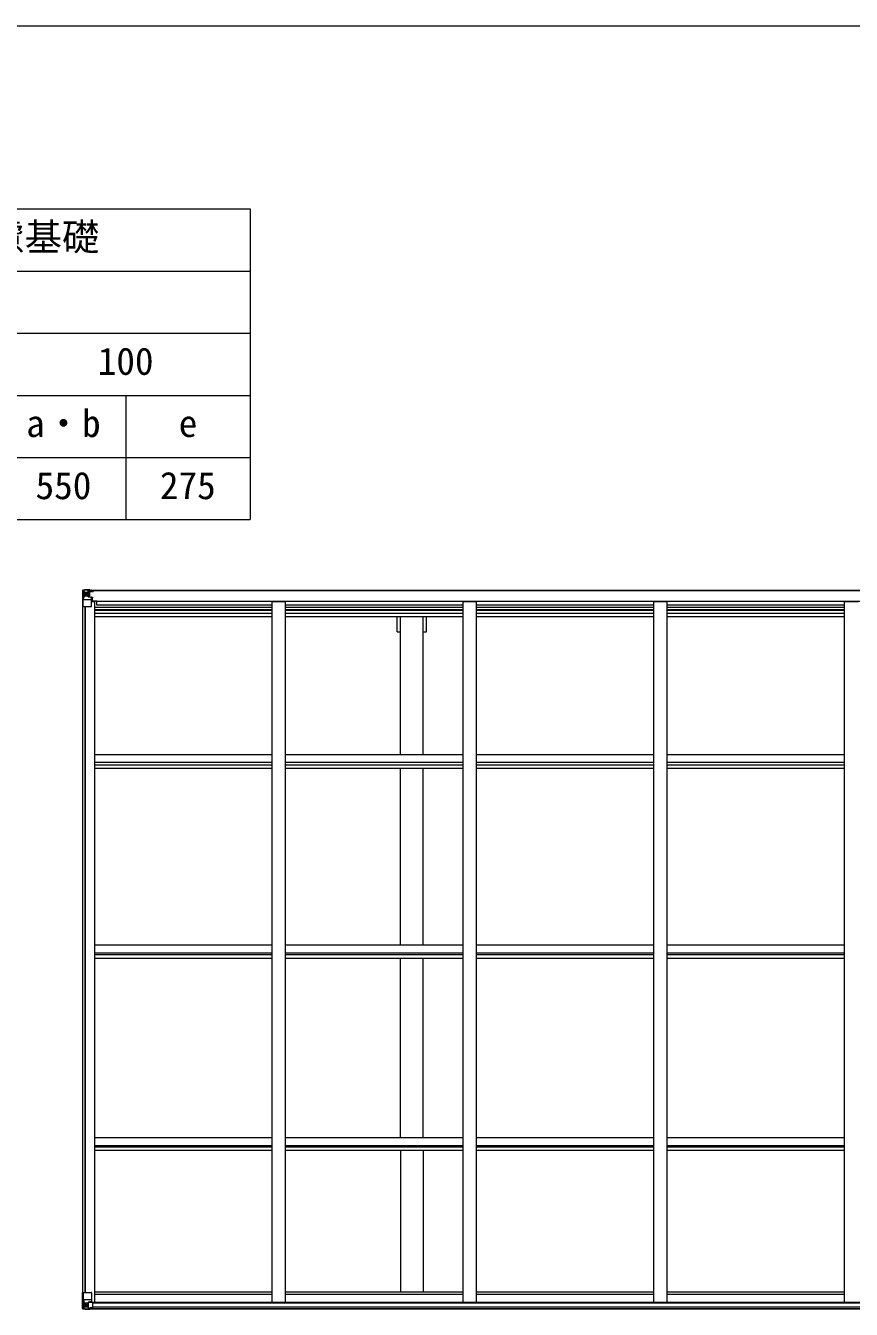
# Model space of a CAD drawing. Units: millimetres at full size, with parts at other scales. Extents: x -9783 to 9892, y -6828 to 6752.
# Drawn here: x -3215 to -116, y 1933 to 6752 of the extents above; entities that cross this region are included whole.
import ezdxf
from ezdxf.enums import TextEntityAlignment as Align

# ---------------------------------------------------------------- set-up
doc = ezdxf.new("R2010")
doc.units = ezdxf.units.MM
doc.header["$LTSCALE"] = 35
for name, color, linetype, lineweight in [('0-1_本体', 4, 'Continuous', 9), ('0-2_部品', 7, 'Continuous', 9), ('1-0_FRAME', 7, 'Continuous', 18), ('F-0_240', 7, 'Continuous', 9)]:
    doc.layers.add(name, color=color, linetype=linetype, lineweight=lineweight)
doc.styles.add('ＭＳ ゴシック', font='')
doc.styles.get('ＭＳ ゴシック').set_extended_font_data('MS Gothic')

msp = doc.modelspace()

# ---------------------------------------------------------------- linework, layer by layer
at = {"layer": '0-1_本体'}
for p, q in [((2741.26, 4631.91), (-2978.74, 4631.91)), ((2741.26, 4629.85), (-2978.74, 4629.85)), ((-2968.24, 4589.62), (-2955.24, 4589.62)), ((-2955.24, 1959.7), (-2955.24, 4589.62)), ((-2289.24, 4589.62), (-2239.24, 4589.62)), ((-2289.24, 1959.7), (-2289.24, 4589.62)), ((-2239.24, 1959.7), (-2239.24, 4589.62)), ((-1573.24, 4589.62), (-1523.24, 4589.62)), ((-1573.24, 1959.7), (-1573.24, 4589.62)), ((-1523.24, 1959.7), (-1523.24, 4589.62)), ((-857.24, 4589.62), (-807.24, 4589.62)), ((-857.24, 1959.7), (-857.24, 4589.62)), ((-807.24, 1959.7), (-807.24, 4589.62)), ((-141.24, 4589.62), (-91.24, 4589.62)), ((-141.24, 1959.7), (-141.24, 4589.62)), ((-3000.24, 1996.05), (-3000.24, 4571.14)), ((-2991.24, 1996.05), (-2991.24, 4571.14)), ((-2990.54, 1996.05), (-2990.54, 4571.14)), ((-2289.24, 4567.21), (-2955.24, 4567.21)), ((-2955.24, 4560.14), (-2289.24, 4560.14)), ((-2289.24, 4556.35), (-2955.24, 4556.35)), ((-2289.24, 4545.01), (-2955.24, 4545.01)), ((-2289.24, 4532.18), (-2955.24, 4532.18)), ((-2289.24, 4576.58), (-2947.74, 4576.58)), ((-1573.24, 4576.58), (-2239.24, 4576.58)), ((-1573.24, 4567.21), (-2239.24, 4567.21)), ((-2239.24, 4560.14), (-1573.24, 4560.14)), ((-1573.24, 4556.35), (-2239.24, 4556.35)), ((-1573.24, 4545.01), (-2239.24, 4545.01)), ((-1573.24, 4532.18), (-2239.24, 4532.18)), ((-1821.24, 4475.91), (-1821.24, 4532.18)), ((-1808.74, 4014.61), (-1808.74, 4532.18)), ((-1723.74, 4014.61), (-1723.74, 4532.18)), ((-857.24, 4576.58), (-1523.24, 4576.58)), ((-857.24, 4567.21), (-1523.24, 4567.21)), ((-1523.24, 4560.14), (-857.24, 4560.14)), ((-857.24, 4556.35), (-1523.24, 4556.35)), ((-857.24, 4545.01), (-1523.24, 4545.01)), ((-857.24, 4532.18), (-1523.24, 4532.18)), ((-141.24, 4576.58), (-807.24, 4576.58)), ((-141.24, 4567.21), (-807.24, 4567.21)), ((-807.24, 4560.14), (-141.24, 4560.14)), ((-141.24, 4556.35), (-807.24, 4556.35)), ((-141.24, 4545.01), (-807.24, 4545.01)), ((-141.24, 4532.18), (-807.24, 4532.18)), ((-1821.24, 4475.91), (-1808.74, 4475.91)), ((-2289.24, 4014.61), (-2955.24, 4014.61)), ((-1573.24, 4014.61), (-2239.24, 4014.61)), ((-857.24, 4014.61), (-1523.24, 4014.61)), ((-141.24, 4014.61), (-807.24, 4014.61)), ((-2289.24, 3985.65), (-2955.24, 3985.65)), ((-2289.24, 3975.49), (-2955.24, 3975.49)), ((-2289.24, 3962.66), (-2955.24, 3962.66)), ((-1573.24, 3985.65), (-2239.24, 3985.65)), ((-1573.24, 3975.49), (-2239.24, 3975.49)), ((-1573.24, 3962.66), (-2239.24, 3962.66)), ((-1808.74, 3299.83), (-1808.74, 3962.66)), ((-1723.74, 3299.83), (-1723.74, 3962.66)), ((-857.24, 3985.65), (-1523.24, 3985.65)), ((-857.24, 3975.49), (-1523.24, 3975.49)), ((-857.24, 3962.66), (-1523.24, 3962.66)), ((-141.24, 3985.65), (-807.24, 3985.65)), ((-141.24, 3975.49), (-807.24, 3975.49)), ((-141.24, 3962.66), (-807.24, 3962.66)), ((-2289.24, 3299.83), (-2955.24, 3299.83)), ((-1573.24, 3299.83), (-2239.24, 3299.83)), ((-857.24, 3299.83), (-1523.24, 3299.83)), ((-141.24, 3299.83), (-807.24, 3299.83)), ((-2289.24, 3270.39), (-2955.24, 3270.39)), ((-2289.24, 3263.24), (-2955.24, 3263.24)), ((-2289.24, 3250.29), (-2955.24, 3250.29)), ((-1573.24, 3270.39), (-2239.24, 3270.39)), ((-1573.24, 3263.24), (-2239.24, 3263.24)), ((-1573.24, 3250.29), (-2239.24, 3250.29)), ((-1808.74, 2575.92), (-1808.74, 3250.29)), ((-1723.74, 2575.92), (-1723.74, 3250.29)), ((-857.24, 3270.39), (-1523.24, 3270.39)), ((-857.24, 3263.24), (-1523.24, 3263.24)), ((-857.24, 3250.29), (-1523.24, 3250.29)), ((-141.24, 3270.39), (-807.24, 3270.39)), ((-141.24, 3263.24), (-807.24, 3263.24)), ((-141.24, 3250.29), (-807.24, 3250.29)), ((-2289.24, 2575.92), (-2955.24, 2575.92)), ((-1573.24, 2575.92), (-2239.24, 2575.92)), ((-857.24, 2575.92), (-1523.24, 2575.92)), ((-141.24, 2575.92), (-807.24, 2575.92)), ((-2289.24, 2546.16), (-2955.24, 2546.16)), ((-2289.24, 2541.87), (-2955.24, 2541.87)), ((-2289.24, 2528.85), (-2955.24, 2528.85)), ((-1573.24, 2546.16), (-2239.24, 2546.16)), ((-1573.24, 2541.87), (-2239.24, 2541.87)), ((-1573.24, 2528.85), (-2239.24, 2528.85)), ((-1808.74, 2528.85), (-1808.74, 1996.94)), ((-1723.74, 2528.85), (-1723.74, 1996.94)), ((-857.24, 2546.16), (-1523.24, 2546.16)), ((-857.24, 2541.87), (-1523.24, 2541.87)), ((-857.24, 2528.85), (-1523.24, 2528.85)), ((-141.24, 2546.16), (-807.24, 2546.16)), ((-141.24, 2541.87), (-807.24, 2541.87)), ((-141.24, 2528.85), (-807.24, 2528.85)), ((-2289.24, 1987.81), (-2955.82, 1987.81)), ((-2289.24, 1996.94), (-2955.55, 1996.94)), ((-1573.24, 1996.94), (-2239.24, 1996.94)), ((-1573.24, 1987.81), (-2239.24, 1987.81)), ((-857.24, 1996.94), (-1523.24, 1996.94)), ((-857.24, 1987.81), (-1523.24, 1987.81)), ((-141.24, 1996.94), (-807.24, 1996.94)), ((-141.24, 1987.81), (-807.24, 1987.81)), ((-2973.74, 1935.2), (2741.26, 1935.2)), ((-2973.74, 1934.25), (2741.26, 1934.25)), ((-2964.27, 1959.7), (2731.8, 1959.7)), ((-2963.74, 1957.34), (2731.26, 1957.34)), ((-2963.74, 1941.69), (2731.26, 1941.69))]:
    msp.add_line(p, q, dxfattribs=at)
for points in [[(-2947.74, 4576.58), (-2947.74, 4591.65), (2715.26, 4591.65)], [(-1723.74, 4475.91), (-1711.24, 4475.91), (-1711.24, 4532.18)]]:
    msp.add_lwpolyline(points, dxfattribs=at)
at = {"layer": '0-2_部品'}
for p, q in [((-3002.24, 4631.85), (-3002.24, 4631.81)), ((-3001.3, 4632.86), (-3001.3, 4632.86)), ((-3001.3, 4632.81), (-3001.3, 4632.85)), ((-2992.33, 4633.24), (-3000.25, 4632.77)), ((-2999.39, 4631.8), (-2999.39, 4631.73)), ((-2999.39, 4571.14), (-2999.39, 4631.73)), ((-2995.42, 4628.35), (-2998.16, 4632.02)), ((-2980.24, 4634.03), (-2992.24, 4633.25)), ((-2973.74, 4634.54), (-2980.24, 4634.14)), ((-2980.24, 4608.05), (-2980.24, 4634.14)), ((-2980.24, 4633.26), (-2973.74, 4633.66)), ((-2978.74, 4628.44), (-2980.24, 4628.44)), ((-2973.74, 4632.73), (-2978.74, 4632.64)), ((-2978.24, 4628.08), (-2978.74, 4628.08)), ((-2978.63, 4626.78), (-2974.74, 4626.78)), ((-2978.24, 4629.1), (-2978.24, 4627.15)), ((-2970.24, 4629.1), (-2978.24, 4629.1)), ((-2970.24, 4629.08), (-2978.24, 4629.08)), ((-2968.24, 4627.24), (-2978.24, 4627.15)), ((-2978.24, 4626.98), (-2978.24, 4627.15)), ((-2978.24, 4627.15), (-2978.24, 4627.15)), ((-2974.74, 4607.04), (-2974.74, 4627.01)), ((-2973.74, 4633.66), (-2973.74, 4634.54)), ((-2973.74, 4633.14), (-2973.74, 4633.66)), ((-2973.74, 4633.14), (-2973.74, 4632.73)), ((-2973.74, 4632.73), (-2973.74, 4631.91)), ((-2968.74, 4632.34), (-2968.74, 4631.91)), ((-2968.44, 4632.34), (-2968.74, 4632.34)), ((-2968.44, 4632.34), (-2966.75, 4631.91)), ((-2968.24, 4628.84), (-2963.24, 4628.84)), ((-2968.24, 4627.24), (-2968.24, 4628.84)), ((-2963.24, 4629.85), (-2963.24, 4628.84)), ((-2963.24, 4628.84), (-2962.24, 4628.84)), ((-2962.24, 4628.84), (-2962.24, 4629.85)), ((-2962.24, 4628.84), (-2962.24, 4627.28)), ((-2962.24, 4627.16), (-2962.24, 4627.28)), ((-2998.85, 4598.03), (-2994.71, 4610.11)), ((-2998.85, 4598.03), (-2992.24, 4597.81)), ((-2994.57, 4624.85), (-2992.24, 4624.9)), ((-2994.57, 4611.37), (-2994.57, 4624.85)), ((-2992.24, 4611.34), (-2994.57, 4611.37)), ((-2992.24, 4624.9), (-2980.24, 4624.9)), ((-2992.24, 4611.34), (-2980.24, 4611.34)), ((-2992.24, 4611.34), (-2992.24, 4611.34)), ((-2992.24, 4597.81), (-2968.24, 4597.81)), ((-2986.76, 4617.7), (-2986.76, 4616.74)), ((-2981.24, 4624.9), (-2980.24, 4624.9)), ((-2978.74, 4624.9), (-2980.24, 4624.9)), ((-2978.74, 4611.34), (-2980.24, 4611.34)), ((-2979.41, 4607.79), (-2969.06, 4606.13)), ((-2979.41, 4607.15), (-2979.41, 4607.79)), ((-2969.06, 4605.5), (-2979.41, 4607.15)), ((-2974.74, 4623.15), (-2978.74, 4623.15)), ((-2974.74, 4614.94), (-2978.74, 4614.94)), ((-2969.06, 4606.13), (-2969.06, 4605.5)), ((-2968.79, 4606.06), (-2964.74, 4606.02)), ((-2968.24, 4572.14), (-2968.24, 4605.24)), ((-2963.74, 4594.14), (-2968.24, 4594.14)), ((-2947.74, 4590.83), (-2968.24, 4590.83)), ((-2963.74, 4606.01), (-2964.74, 4606.02)), ((-2964.74, 4604.29), (-2963.74, 4604.29)), ((-2963.74, 4590.83), (-2963.74, 4606.01)), ((-2999.39, 4571.14), (-2969.24, 4571.14)), ((-3002.24, 1996.05), (-2969.24, 1996.05)), ((-3002.24, 1935.34), (-3002.24, 1996.05)), ((-2999.39, 1996.05), (-2999.39, 1935.46)), ((-2968.24, 1995.05), (-2968.24, 1961.95)), ((-3001.3, 1934.38), (-3001.3, 1934.34)), ((-2992.33, 1933.95), (-3000.25, 1934.42)), ((-2999.39, 1935.39), (-2999.39, 1935.46)), ((-2998.85, 1969.17), (-2992.24, 1969.38)), ((-2998.85, 1969.17), (-2994.71, 1957.08)), ((-2995.42, 1938.84), (-2998.16, 1935.17)), ((-2992.24, 1955.85), (-2994.57, 1955.82)), ((-2994.57, 1955.82), (-2994.57, 1942.35)), ((-2994.57, 1942.35), (-2992.24, 1942.29)), ((-2992.24, 1969.38), (-2968.24, 1969.38)), ((-2992.24, 1955.85), (-2992.24, 1955.85)), ((-2980.24, 1955.85), (-2992.24, 1955.85)), ((-2992.24, 1942.29), (-2980.24, 1942.29)), ((-2980.24, 1933.16), (-2992.24, 1933.95)), ((-2987.72, 1949.49), (-2987.72, 1950.45)), ((-2980.24, 1959.83), (-2973.74, 1959.83)), ((-2980.24, 1959.83), (-2980.24, 1933.05)), ((-2969.06, 1961.69), (-2979.41, 1960.04)), ((-2979.41, 1960.04), (-2979.41, 1959.83)), ((-2976.71, 1959.83), (-2969.06, 1961.06)), ((-2973.74, 1959.83), (-2964.74, 1959.8)), ((-2973.74, 1932.65), (-2973.74, 1938.59)), ((-2964.74, 1938.02), (-2973.74, 1937.97)), ((-2969.06, 1961.06), (-2969.06, 1961.69)), ((-2963.74, 1958.89), (-2963.74, 1938.74))]:
    msp.add_line(p, q, dxfattribs=at)
for points in [[(-3002.24, 4631.81), (-3002.24, 4571.14), (-2999.39, 4571.14)], [(-3001.3, 4632.86), (-2992.24, 4633.41), (-2980.24, 4634.14)], [(-2973.74, 4633.14), (-2978.74, 4633.14), (-2978.74, 4607.68)], [(-2978.24, 4628.08), (-2970.24, 4628.08), (-2970.24, 4629.85)], [(-2963.24, 4627.11), (-2978.24, 4626.98), (-2978.24, 4626.98)], [(-2968.24, 4627.24), (-2968.24, 4627.23), (-2962.24, 4627.28)], [(-2988.68, 4618.66), (-2989.64, 4618.66), (-2989.64, 4619.62), (-2988.68, 4619.62)], [(-2987.72, 4620.58), (-2987.72, 4621.54), (-2986.76, 4621.54), (-2986.76, 4620.58)], [(-2986.76, 4616.74), (-2987.72, 4616.74), (-2987.72, 4617.7)], [(-2985.8, 4619.62), (-2984.84, 4619.62), (-2984.84, 4618.66), (-2985.8, 4618.66)], [(-2964.74, 4606.02), (-2964.74, 4604.29), (-2968.24, 4604.27)], [(-3001.3, 1934.34), (-2992.24, 1933.78), (-2973.74, 1932.65)], [(-2988.68, 1947.57), (-2989.64, 1947.57), (-2989.64, 1948.53), (-2988.68, 1948.53)], [(-2987.72, 1950.45), (-2986.76, 1950.45), (-2986.76, 1949.49)], [(-2986.76, 1946.61), (-2986.76, 1945.65), (-2987.72, 1945.65), (-2987.72, 1946.61)], [(-2985.8, 1948.53), (-2984.84, 1948.53), (-2984.84, 1947.57), (-2985.8, 1947.57)], [(-2963.74, 1938.74), (-2963.75, 1938.63), (-2973.74, 1938.59)]]:
    msp.add_lwpolyline(points, dxfattribs=at)
for centre in [(-2987.24, 4619.14), (-2987.24, 1948.05)]:
    msp.add_circle(centre, 5.3, dxfattribs=at)
for centre, radius, start, end in [((-3001.24, 4631.86), 1, 93.50017, 180.00079), ((-3001.24, 4631.85), 0.999, 93.4424, 179.95083), ((-3001.24, 4631.81), 0.999, 93.4424, 179.95083), ((-3000.08, 4645.46), 12.7, 269.24466, 275.10311), ((-2998.11, 4631.85), 1.28, 131.17831, 182.45895), ((-2978.24, 4629.6), 0.5, 179.99802, 269.99691), ((-2978.24, 4629.58), 0.5, 180.00109, 270.00109), ((-2978.24, 4626.65), 0.5, 90.52895, 180.04464), ((-2978.22, 4626.47), 0.513, 91.88028, 181.04707), ((-2963.1, 4634.8), 7.69, 268.96999, 276.43426), ((-2988.68, 4620.58), 0.96, 270, 0), ((-2988.68, 4617.7), 0.96, 0, 90), ((-2985.8, 4620.58), 0.96, 180, 270), ((-2985.8, 4617.7), 0.96, 90, 180), ((-2979.3, 4608.72), 0.937, 182.32209, 263.26766), ((-2979.3, 4608.08), 0.937, 182.32209, 263.26766), ((-2969.17, 4605.2), 0.937, 2.32209, 83.26766), ((-2969.17, 4604.57), 0.937, 2.32209, 83.26766), ((-2969.24, 4572.14), 1, 270, 0), ((-2969.24, 1995.05), 1, 0, 90), ((-3001.24, 1935.38), 0.999, 180.04917, 266.5576), ((-3001.24, 1935.34), 0.999, 180.04917, 266.5576), ((-3001.24, 1935.33), 1, 179.99921, 266.49983), ((-3000.08, 1921.73), 12.7, 84.89689, 90.75534), ((-2998.11, 1935.34), 1.28, 177.54105, 228.82169), ((-2988.68, 1949.49), 0.96, 270, 0), ((-2988.68, 1946.61), 0.96, 0, 90), ((-2985.8, 1949.49), 0.96, 180, 270), ((-2985.8, 1946.61), 0.96, 90, 180), ((-2979.3, 1959.11), 0.937, 96.73234, 129.06602), ((-2969.17, 1962.62), 0.937, 276.73234, 357.67791), ((-2969.17, 1961.99), 0.937, 276.73234, 357.67791)]:
    msp.add_arc(centre, radius, start, end, dxfattribs=at)
for centre, major_axis, ratio, start_param, end_param in [((-2800.3, 4645.17), (201, 12.36), 0.060933, 3.1373463, 3.1378449), ((-2999.3, 4632.93), (2, 0.12), 0.060933, 3.1378449, 4.2119296), ((-2999.11, 4629.84), (-0.02, 3), 0.466854, 5.5234897, 6.1575023), ((-2997.44, 4624.77), (0.03, 5), 0.573921, 4.7320603, 5.5159136), ((-2998.13, 4600.37), (0.85, 2.32), 0.403757, 2.3087461, 3.2744049), ((-2995.97, 4611.4), (0, 3), 0.468246, 4.2703918, 4.7058971), ((-3073.99, 4624.9), (81.75, 0), 0.061163, 0, 0.0007725), ((-2999.3, 1934.26), (2, -0.12), 0.060933, 2.0712557, 3.1453404), ((-2800.3, 1922.03), (201, -12.36), 0.060933, 3.1453404, 3.145839), ((-2998.13, 1966.82), (0.85, -2.32), 0.403757, 3.0087805, 3.9744392), ((-2999.11, 1937.36), (-0.02, -3), 0.466854, 0.125683, 0.7596956), ((-2997.44, 1942.43), (0.03, -5), 0.573921, 0.7672717, 1.551125), ((-2995.97, 1955.8), (0, -3), 0.468246, 1.5772882, 2.0127935), ((-3073.99, 1942.29), (81.75, 0), 0.061163, 6.2824128, 6.2831853), ((-2964.74, 1958.9), (1, -0.021), 0.906239, 0.0187047, 1.589501), ((-2964.74, 1938.73), (1, 0.012), 0.707053, 4.7036637, 6.124411)]:
    msp.add_ellipse(centre, major_axis=major_axis, ratio=ratio, start_param=start_param, end_param=end_param, dxfattribs=at)
at = {"layer": '1-0_FRAME'}
for p, q in [((-9138.76, 6064.02), (-2372.1, 6064.02)), ((-7972.1, 5830.68), (-2372.1, 5830.68)), ((-7972.1, 5597.35), (-2372.1, 5597.35)), ((-7972.1, 5364.02), (-2372.1, 5364.02)), ((-2838.76, 5364.02), (-2838.76, 4897.35))]:
    msp.add_line(p, q, dxfattribs=at)
for points in [[(-2372.1, 6064.02), (-2372.1, 5364.02), (-2372.1, 4897.35)], [(-9138.76, 5130.68), (-7972.1, 5130.68), (-2372.1, 5130.68)], [(-9138.76, 4897.35), (-8555.43, 4897.35), (-5172.1, 4897.35), (-3305.43, 4897.35), (-2372.1, 4897.35)]]:
    msp.add_lwpolyline(points, dxfattribs=at)
at = {"layer": 'F-0_240', "color": 5}
msp.add_line((-9783.03, 6751.9), (9396.97, 6751.9), dxfattribs=at)

# ---------------------------------------------------------------- texts
at = {"layer": '1-0_FRAME', "style": 'ＭＳ ゴシック'}
for s, p in [('土間コンクリート考慮基礎', (-4617.93, 5876.86)), ('100', (-2944.49, 5410.2)), ('a・b', (-3213.07, 5176.86)), ('e', (-2640.67, 5176.86)), ('550', (-3177.83, 4943.53)), ('275', (-2711.16, 4943.53))]:
    msp.add_text(s, height=102.6, dxfattribs=at).set_placement(p, align=Align.BOTTOM_LEFT)

doc.saveas('drawing.dxf')
